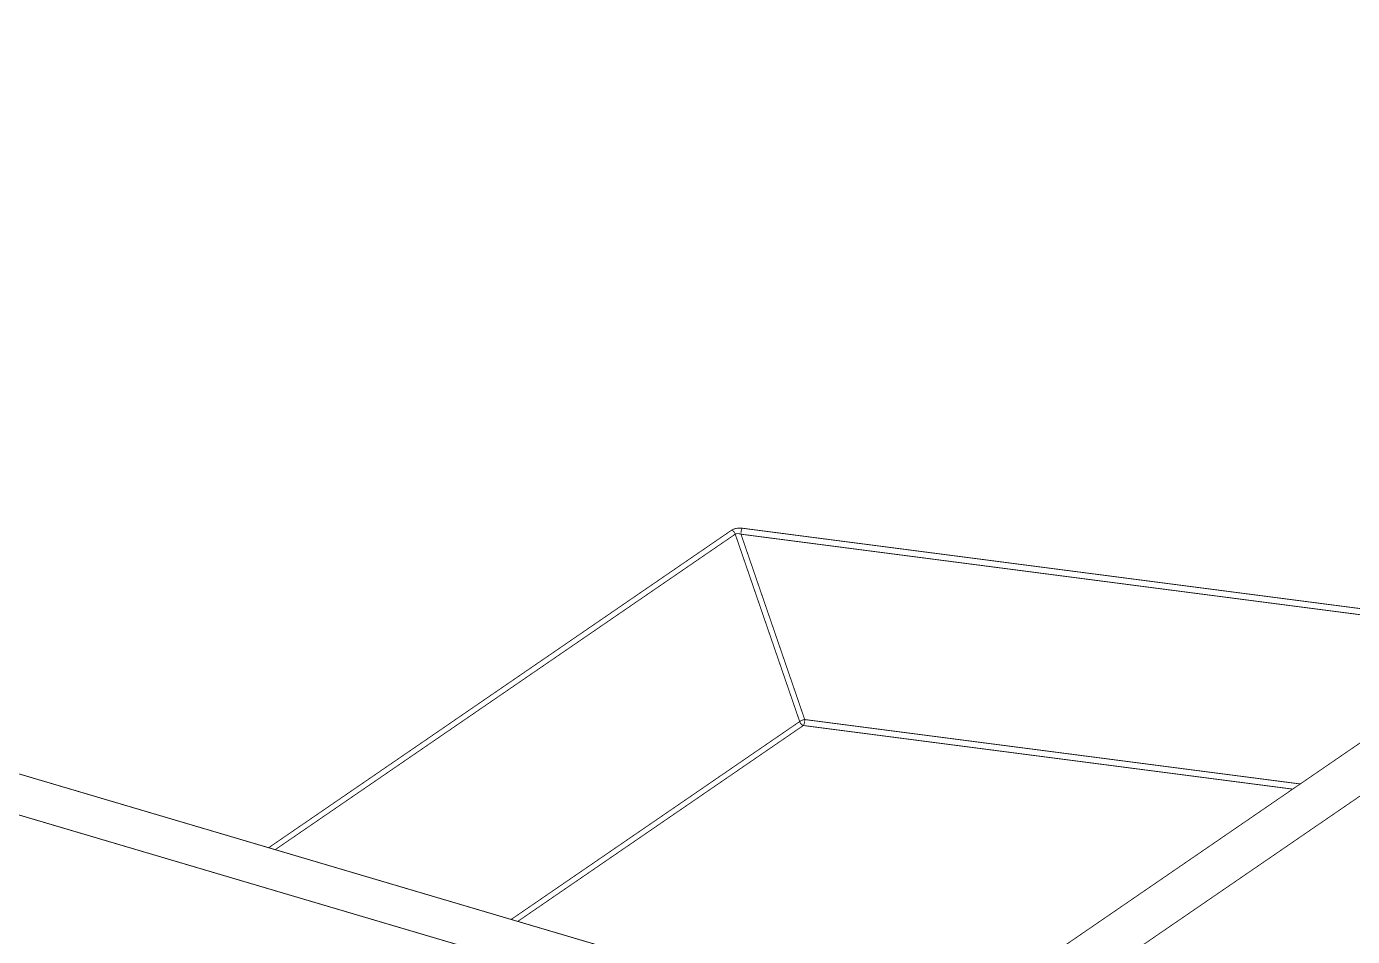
# Model space of a CAD drawing. Header units: inches. Extents: x 0 to 35.2, y -0.7 to 15.9.
# Drawn here: x 31.829 to 32.606, y 9.763 to 10.296 of the extents above; entities that cross this region are included whole.
import ezdxf

# ---------------------------------------------------------------- set-up
doc = ezdxf.new("R2010")
doc.units = ezdxf.units.IN
doc.header["$MEASUREMENT"] = 0
doc.layers.add('Dimensions', color=6, linetype='Continuous')

msp = doc.modelspace()

# ---------------------------------------------------------------- linework, layer by layer
at = {"layer": 'Dimensions'}
for points in [[(32.36635, 9.67813, 0.0005, 0.0005, 0), (33.68631, 10.583, 0.0005, 0.0005, 0)], [(32.35683, 9.70267, 0.0005, 0.0005, 0), (33.63249, 10.57718, 0.0005, 0.0005, 0)], [(30.59769, 10.2211, 0.0005, 0.0005, 0), (32.35316, 9.70222, 0.0005, 0.0005, 0)], [(30.54467, 10.21273, 0.0005, 0.0005, 0), (32.35718, 9.67699, 0.0005, 0.0005, 0)], [(31.97113, 9.81514, 0.0005, 0.0005, 0), (32.24226, 10.00101, 0.0005, 0.0005, 0)], [(31.97498, 9.814, 0.0005, 0.0005, 0), (32.24441, 9.9987, 0.0005, 0.0005, 0)], [(32.24226, 10.00101, 0.0005, 0.0005, 0), (32.2423, 10.00104, 0.0005, 0.0005, 0)], [(32.24226, 10.00101, 0.0005, 0.0005, -0.242035), (32.24441, 9.9987, 0.0005, 0.0005, 0)], [(32.2423, 10.00104, 0.0005, 0.0005, 0), (32.24235, 10.00107, 0.0005, 0.0005, 0)], [(32.24235, 10.00107, 0.0005, 0.0005, 0), (32.24239, 10.0011, 0.0005, 0.0005, 0)], [(32.24239, 10.0011, 0.0005, 0.0005, 0), (32.24243, 10.00113, 0.0005, 0.0005, 0)], [(32.24243, 10.00113, 0.0005, 0.0005, 0), (32.24248, 10.00115, 0.0005, 0.0005, 0)], [(32.24248, 10.00115, 0.0005, 0.0005, 0), (32.24252, 10.00118, 0.0005, 0.0005, 0)], [(32.24252, 10.00118, 0.0005, 0.0005, 0), (32.24257, 10.00121, 0.0005, 0.0005, 0)], [(32.24257, 10.00121, 0.0005, 0.0005, 0), (32.24262, 10.00123, 0.0005, 0.0005, 0)], [(32.24262, 10.00123, 0.0005, 0.0005, 0), (32.24266, 10.00126, 0.0005, 0.0005, 0)], [(32.24266, 10.00126, 0.0005, 0.0005, 0), (32.24271, 10.00129, 0.0005, 0.0005, 0)], [(32.24271, 10.00129, 0.0005, 0.0005, 0), (32.24276, 10.00131, 0.0005, 0.0005, 0)], [(32.24276, 10.00131, 0.0005, 0.0005, 0), (32.24281, 10.00134, 0.0005, 0.0005, 0)], [(32.24281, 10.00134, 0.0005, 0.0005, 0), (32.24286, 10.00136, 0.0005, 0.0005, 0)], [(32.24286, 10.00136, 0.0005, 0.0005, 0), (32.24291, 10.00139, 0.0005, 0.0005, 0)], [(32.24291, 10.00139, 0.0005, 0.0005, 0), (32.24296, 10.00141, 0.0005, 0.0005, 0)], [(32.24296, 10.00141, 0.0005, 0.0005, 0), (32.24302, 10.00144, 0.0005, 0.0005, 0)], [(32.24302, 10.00144, 0.0005, 0.0005, 0), (32.24307, 10.00146, 0.0005, 0.0005, 0)], [(32.24307, 10.00146, 0.0005, 0.0005, 0), (32.24312, 10.00148, 0.0005, 0.0005, 0)], [(32.24312, 10.00148, 0.0005, 0.0005, 0), (32.24318, 10.00151, 0.0005, 0.0005, 0)], [(32.24318, 10.00151, 0.0005, 0.0005, 0), (32.24323, 10.00153, 0.0005, 0.0005, 0)], [(32.24323, 10.00153, 0.0005, 0.0005, 0), (32.24328, 10.00155, 0.0005, 0.0005, 0)], [(32.24328, 10.00155, 0.0005, 0.0005, 0), (32.24334, 10.00158, 0.0005, 0.0005, 0)], [(32.24334, 10.00158, 0.0005, 0.0005, 0), (32.2434, 10.0016, 0.0005, 0.0005, 0)], [(32.2434, 10.0016, 0.0005, 0.0005, 0), (32.24345, 10.00162, 0.0005, 0.0005, 0)], [(32.24345, 10.00162, 0.0005, 0.0005, 0), (32.24351, 10.00164, 0.0005, 0.0005, 0)], [(32.24351, 10.00164, 0.0005, 0.0005, 0), (32.24357, 10.00166, 0.0005, 0.0005, 0)], [(32.24357, 10.00166, 0.0005, 0.0005, 0), (32.24363, 10.00169, 0.0005, 0.0005, 0)], [(32.24363, 10.00169, 0.0005, 0.0005, 0), (32.24369, 10.00171, 0.0005, 0.0005, 0)], [(32.24369, 10.00171, 0.0005, 0.0005, 0), (32.24375, 10.00173, 0.0005, 0.0005, 0)], [(32.24375, 10.00173, 0.0005, 0.0005, 0), (32.24381, 10.00175, 0.0005, 0.0005, 0)], [(32.24381, 10.00175, 0.0005, 0.0005, 0), (32.24387, 10.00177, 0.0005, 0.0005, 0)], [(32.24387, 10.00177, 0.0005, 0.0005, 0), (32.24393, 10.00179, 0.0005, 0.0005, 0)], [(32.24393, 10.00179, 0.0005, 0.0005, 0), (32.24399, 10.0018, 0.0005, 0.0005, 0)], [(32.24399, 10.0018, 0.0005, 0.0005, 0), (32.24405, 10.00182, 0.0005, 0.0005, 0)], [(32.24405, 10.00182, 0.0005, 0.0005, 0), (32.24411, 10.00184, 0.0005, 0.0005, 0)], [(32.24411, 10.00184, 0.0005, 0.0005, 0), (32.24418, 10.00186, 0.0005, 0.0005, 0)], [(32.24418, 10.00186, 0.0005, 0.0005, 0), (32.24424, 10.00188, 0.0005, 0.0005, 0)], [(32.24424, 10.00188, 0.0005, 0.0005, 0), (32.2443, 10.00189, 0.0005, 0.0005, 0)], [(32.2443, 10.00189, 0.0005, 0.0005, 0), (32.24437, 10.00191, 0.0005, 0.0005, 0)], [(32.24437, 10.00191, 0.0005, 0.0005, 0), (32.24443, 10.00193, 0.0005, 0.0005, 0)], [(32.24441, 9.9987, 0.0005, 0.0005, -0.107656), (32.24561, 9.99901, 0.0005, 0.0005, 0)], [(32.24441, 9.9987, 0.0005, 0.0005, 0), (32.28217, 9.889, 0.0005, 0.0005, 0)], [(32.24443, 10.00193, 0.0005, 0.0005, 0), (32.2445, 10.00194, 0.0005, 0.0005, 0)], [(32.2445, 10.00194, 0.0005, 0.0005, 0), (32.24456, 10.00196, 0.0005, 0.0005, 0)], [(32.24456, 10.00196, 0.0005, 0.0005, 0), (32.24463, 10.00197, 0.0005, 0.0005, 0)], [(32.24463, 10.00197, 0.0005, 0.0005, 0), (32.24469, 10.00199, 0.0005, 0.0005, 0)], [(32.24469, 10.00199, 0.0005, 0.0005, 0), (32.24476, 10.002, 0.0005, 0.0005, 0)], [(32.24476, 10.002, 0.0005, 0.0005, 0), (32.24483, 10.00202, 0.0005, 0.0005, 0)], [(32.24483, 10.00202, 0.0005, 0.0005, 0), (32.24489, 10.00203, 0.0005, 0.0005, 0)], [(32.24489, 10.00203, 0.0005, 0.0005, 0), (32.24496, 10.00205, 0.0005, 0.0005, 0)], [(32.24496, 10.00205, 0.0005, 0.0005, 0), (32.24503, 10.00206, 0.0005, 0.0005, 0)], [(32.24503, 10.00206, 0.0005, 0.0005, 0), (32.24509, 10.00207, 0.0005, 0.0005, 0)], [(32.24509, 10.00207, 0.0005, 0.0005, 0), (32.24516, 10.00208, 0.0005, 0.0005, 0)], [(32.24516, 10.00208, 0.0005, 0.0005, 0), (32.24523, 10.00209, 0.0005, 0.0005, 0)], [(32.24523, 10.00209, 0.0005, 0.0005, 0), (32.2453, 10.00211, 0.0005, 0.0005, 0)], [(32.2453, 10.00211, 0.0005, 0.0005, 0), (32.24537, 10.00212, 0.0005, 0.0005, 0)], [(32.24537, 10.00212, 0.0005, 0.0005, 0), (32.24544, 10.00213, 0.0005, 0.0005, 0)], [(32.24544, 10.00213, 0.0005, 0.0005, 0), (32.24551, 10.00214, 0.0005, 0.0005, 0)], [(32.24551, 10.00214, 0.0005, 0.0005, 0), (32.24558, 10.00215, 0.0005, 0.0005, 0)], [(32.24558, 10.00215, 0.0005, 0.0005, 0), (32.24565, 10.00216, 0.0005, 0.0005, 0)], [(32.24561, 9.99901, 0.0005, 0.0005, -0.071529), (32.24706, 9.99887, 0.0005, 0.0005, 0)], [(32.24565, 10.00216, 0.0005, 0.0005, 0), (32.24572, 10.00217, 0.0005, 0.0005, 0)], [(32.24572, 10.00217, 0.0005, 0.0005, 0), (32.24578, 10.00217, 0.0005, 0.0005, 0)], [(32.24578, 10.00217, 0.0005, 0.0005, 0), (32.24586, 10.00218, 0.0005, 0.0005, 0)], [(32.24586, 10.00218, 0.0005, 0.0005, 0), (32.24593, 10.00219, 0.0005, 0.0005, 0)], [(32.24593, 10.00219, 0.0005, 0.0005, 0), (32.246, 10.0022, 0.0005, 0.0005, 0)], [(32.246, 10.0022, 0.0005, 0.0005, 0), (32.24607, 10.0022, 0.0005, 0.0005, 0)], [(32.24607, 10.0022, 0.0005, 0.0005, 0), (32.24614, 10.00221, 0.0005, 0.0005, 0)], [(32.24614, 10.00221, 0.0005, 0.0005, 0), (32.24621, 10.00222, 0.0005, 0.0005, 0)], [(32.24621, 10.00222, 0.0005, 0.0005, 0), (32.24628, 10.00222, 0.0005, 0.0005, 0)], [(32.24628, 10.00222, 0.0005, 0.0005, 0), (32.24635, 10.00223, 0.0005, 0.0005, 0)], [(32.24635, 10.00223, 0.0005, 0.0005, 0), (32.24642, 10.00223, 0.0005, 0.0005, 0)], [(32.24642, 10.00223, 0.0005, 0.0005, 0), (32.24649, 10.00224, 0.0005, 0.0005, 0)], [(32.24649, 10.00224, 0.0005, 0.0005, 0), (32.24656, 10.00224, 0.0005, 0.0005, 0)], [(32.24656, 10.00224, 0.0005, 0.0005, 0), (32.24663, 10.00224, 0.0005, 0.0005, 0)], [(32.24663, 10.00224, 0.0005, 0.0005, 0), (32.2467, 10.00225, 0.0005, 0.0005, 0)], [(32.2467, 10.00225, 0.0005, 0.0005, 0), (32.24677, 10.00225, 0.0005, 0.0005, 0)], [(32.24677, 10.00225, 0.0005, 0.0005, 0), (32.24685, 10.00225, 0.0005, 0.0005, 0)], [(32.24685, 10.00225, 0.0005, 0.0005, 0), (32.24692, 10.00225, 0.0005, 0.0005, 0)], [(32.24692, 10.00225, 0.0005, 0.0005, 0), (32.24699, 10.00226, 0.0005, 0.0005, 0)], [(32.24699, 10.00226, 0.0005, 0.0005, 0), (32.24706, 10.00226, 0.0005, 0.0005, 0)], [(32.24706, 10.00226, 0.0005, 0.0005, 0), (32.24713, 10.00226, 0.0005, 0.0005, 0)], [(32.24706, 9.99887, 0.0005, 0.0005, -0.012858), (32.24778, 9.99868, 0.0005, 0.0005, 0)], [(32.24713, 10.00226, 0.0005, 0.0005, 0), (32.2472, 10.00226, 0.0005, 0.0005, 0)], [(32.2472, 10.00226, 0.0005, 0.0005, 0), (32.24727, 10.00226, 0.0005, 0.0005, 0)], [(32.24727, 10.00226, 0.0005, 0.0005, 0), (32.24734, 10.00226, 0.0005, 0.0005, 0)], [(32.24734, 10.00226, 0.0005, 0.0005, 0), (32.24741, 10.00225, 0.0005, 0.0005, 0)], [(32.24741, 10.00225, 0.0005, 0.0005, 0), (32.24748, 10.00225, 0.0005, 0.0005, 0)], [(32.24748, 10.00225, 0.0005, 0.0005, 0), (32.24755, 10.00225, 0.0005, 0.0005, 0)], [(32.24755, 10.00225, 0.0005, 0.0005, 0), (32.24762, 10.00225, 0.0005, 0.0005, 0)], [(32.24762, 10.00225, 0.0005, 0.0005, 0), (32.24769, 10.00225, 0.0005, 0.0005, 0)], [(32.24769, 10.00225, 0.0005, 0.0005, 0), (32.24776, 10.00224, 0.0005, 0.0005, 0)], [(32.24776, 10.00224, 0.0005, 0.0005, 0), (32.24783, 10.00224, 0.0005, 0.0005, 0)], [(32.24778, 9.99868, 0.0005, 0.0005, -0.116681), (32.24829, 10.00168, 0.0005, 0.0005, 0)], [(32.24778, 9.99868, 0.0005, 0.0005, 0), (32.64998, 9.94641, 0.0005, 0.0005, 0)], [(32.24778, 9.99868, 0.0005, 0.0005, 0), (32.28512, 9.89018, 0.0005, 0.0005, 0)], [(32.24783, 10.00224, 0.0005, 0.0005, 0), (32.2479, 10.00223, 0.0005, 0.0005, 0)], [(32.2479, 10.00223, 0.0005, 0.0005, 0), (32.24797, 10.00223, 0.0005, 0.0005, 0)], [(32.24797, 10.00223, 0.0005, 0.0005, 0), (32.24804, 10.00222, 0.0005, 0.0005, 0)], [(32.24804, 10.00222, 0.0005, 0.0005, 0), (32.2481, 10.00222, 0.0005, 0.0005, 0)], [(32.2481, 10.00222, 0.0005, 0.0005, 0), (32.24817, 10.00221, 0.0005, 0.0005, 0)], [(32.24817, 10.00221, 0.0005, 0.0005, 0), (32.24824, 10.00221, 0.0005, 0.0005, 0)], [(32.24824, 10.00221, 0.0005, 0.0005, 0), (32.24831, 10.0022, 0.0005, 0.0005, 0)], [(32.24829, 10.00168, 0.0005, 0.0005, -0.029019), (32.24858, 10.00217, 0.0005, 0.0005, 0)], [(32.24831, 10.0022, 0.0005, 0.0005, 0), (32.24838, 10.00219, 0.0005, 0.0005, 0)], [(32.24838, 10.00219, 0.0005, 0.0005, 0), (32.24844, 10.00219, 0.0005, 0.0005, 0)], [(32.24844, 10.00219, 0.0005, 0.0005, 0), (32.24851, 10.00218, 0.0005, 0.0005, 0)], [(32.24851, 10.00218, 0.0005, 0.0005, 0), (32.24858, 10.00217, 0.0005, 0.0005, 0)], [(32.24858, 10.00217, 0.0005, 0.0005, 0), (32.65078, 9.9499, 0.0005, 0.0005, 0)], [(32.11318, 9.77315, 0.0005, 0.0005, 0), (32.28217, 9.889, 0.0005, 0.0005, 0)], [(32.11704, 9.77201, 0.0005, 0.0005, 0), (32.28432, 9.88669, 0.0005, 0.0005, 0)], [(32.28217, 9.889, 0.0005, 0.0005, -0.123961), (32.28512, 9.89018, 0.0005, 0.0005, 0)], [(32.28432, 9.88669, 0.0005, 0.0005, -0.242035), (32.28217, 9.889, 0.0005, 0.0005, 0)], [(32.28512, 9.89018, 0.0005, 0.0005, -0.15977), (32.28432, 9.88669, 0.0005, 0.0005, 0)], [(32.28432, 9.88669, 0.0005, 0.0005, 0), (32.57093, 9.84945, 0.0005, 0.0005, 0)], [(32.28512, 9.89018, 0.0005, 0.0005, 0), (32.57534, 9.85247, 0.0005, 0.0005, 0)]]:
    msp.add_lwpolyline(points, format="xyseb", dxfattribs=at)
for points in [[(32.24214, 10.00101, 0.00025, 0.00025, 1), (32.24239, 10.00101, 0.00025, 0.00025, 1)], [(32.24214, 10.00101, 0.00025, 0.00025, 1), (32.24239, 10.00101, 0.00025, 0.00025, 1)], [(32.24214, 10.00101, 0.00025, 0.00025, 1), (32.24239, 10.00101, 0.00025, 0.00025, 1)], [(32.24218, 10.00104, 0.00025, 0.00025, 1), (32.24243, 10.00104, 0.00025, 0.00025, 1)], [(32.24218, 10.00104, 0.00025, 0.00025, 1), (32.24243, 10.00104, 0.00025, 0.00025, 1)], [(32.24222, 10.00107, 0.00025, 0.00025, 1), (32.24247, 10.00107, 0.00025, 0.00025, 1)], [(32.24222, 10.00107, 0.00025, 0.00025, 1), (32.24247, 10.00107, 0.00025, 0.00025, 1)], [(32.24227, 10.0011, 0.00025, 0.00025, 1), (32.24252, 10.0011, 0.00025, 0.00025, 1)], [(32.24227, 10.0011, 0.00025, 0.00025, 1), (32.24252, 10.0011, 0.00025, 0.00025, 1)], [(32.24231, 10.00113, 0.00025, 0.00025, 1), (32.24256, 10.00113, 0.00025, 0.00025, 1)], [(32.24231, 10.00113, 0.00025, 0.00025, 1), (32.24256, 10.00113, 0.00025, 0.00025, 1)], [(32.24235, 10.00115, 0.00025, 0.00025, 1), (32.2426, 10.00115, 0.00025, 0.00025, 1)], [(32.24235, 10.00115, 0.00025, 0.00025, 1), (32.2426, 10.00115, 0.00025, 0.00025, 1)], [(32.2424, 10.00118, 0.00025, 0.00025, 1), (32.24265, 10.00118, 0.00025, 0.00025, 1)], [(32.2424, 10.00118, 0.00025, 0.00025, 1), (32.24265, 10.00118, 0.00025, 0.00025, 1)], [(32.24245, 10.00121, 0.00025, 0.00025, 1), (32.2427, 10.00121, 0.00025, 0.00025, 1)], [(32.24245, 10.00121, 0.00025, 0.00025, 1), (32.2427, 10.00121, 0.00025, 0.00025, 1)], [(32.24249, 10.00123, 0.00025, 0.00025, 1), (32.24274, 10.00123, 0.00025, 0.00025, 1)], [(32.24249, 10.00123, 0.00025, 0.00025, 1), (32.24274, 10.00123, 0.00025, 0.00025, 1)], [(32.24254, 10.00126, 0.00025, 0.00025, 1), (32.24279, 10.00126, 0.00025, 0.00025, 1)], [(32.24254, 10.00126, 0.00025, 0.00025, 1), (32.24279, 10.00126, 0.00025, 0.00025, 1)], [(32.24259, 10.00129, 0.00025, 0.00025, 1), (32.24284, 10.00129, 0.00025, 0.00025, 1)], [(32.24259, 10.00129, 0.00025, 0.00025, 1), (32.24284, 10.00129, 0.00025, 0.00025, 1)], [(32.24264, 10.00131, 0.00025, 0.00025, 1), (32.24289, 10.00131, 0.00025, 0.00025, 1)], [(32.24264, 10.00131, 0.00025, 0.00025, 1), (32.24289, 10.00131, 0.00025, 0.00025, 1)], [(32.24269, 10.00134, 0.00025, 0.00025, 1), (32.24294, 10.00134, 0.00025, 0.00025, 1)], [(32.24269, 10.00134, 0.00025, 0.00025, 1), (32.24294, 10.00134, 0.00025, 0.00025, 1)], [(32.24274, 10.00136, 0.00025, 0.00025, 1), (32.24299, 10.00136, 0.00025, 0.00025, 1)], [(32.24274, 10.00136, 0.00025, 0.00025, 1), (32.24299, 10.00136, 0.00025, 0.00025, 1)], [(32.24279, 10.00139, 0.00025, 0.00025, 1), (32.24304, 10.00139, 0.00025, 0.00025, 1)], [(32.24279, 10.00139, 0.00025, 0.00025, 1), (32.24304, 10.00139, 0.00025, 0.00025, 1)], [(32.24284, 10.00141, 0.00025, 0.00025, 1), (32.24309, 10.00141, 0.00025, 0.00025, 1)], [(32.24284, 10.00141, 0.00025, 0.00025, 1), (32.24309, 10.00141, 0.00025, 0.00025, 1)], [(32.24289, 10.00144, 0.00025, 0.00025, 1), (32.24314, 10.00144, 0.00025, 0.00025, 1)], [(32.24289, 10.00144, 0.00025, 0.00025, 1), (32.24314, 10.00144, 0.00025, 0.00025, 1)], [(32.24294, 10.00146, 0.00025, 0.00025, 1), (32.24319, 10.00146, 0.00025, 0.00025, 1)], [(32.24294, 10.00146, 0.00025, 0.00025, 1), (32.24319, 10.00146, 0.00025, 0.00025, 1)], [(32.243, 10.00148, 0.00025, 0.00025, 1), (32.24325, 10.00148, 0.00025, 0.00025, 1)], [(32.243, 10.00148, 0.00025, 0.00025, 1), (32.24325, 10.00148, 0.00025, 0.00025, 1)], [(32.24305, 10.00151, 0.00025, 0.00025, 1), (32.2433, 10.00151, 0.00025, 0.00025, 1)], [(32.24305, 10.00151, 0.00025, 0.00025, 1), (32.2433, 10.00151, 0.00025, 0.00025, 1)], [(32.2431, 10.00153, 0.00025, 0.00025, 1), (32.24335, 10.00153, 0.00025, 0.00025, 1)], [(32.2431, 10.00153, 0.00025, 0.00025, 1), (32.24335, 10.00153, 0.00025, 0.00025, 1)], [(32.24316, 10.00155, 0.00025, 0.00025, 1), (32.24341, 10.00155, 0.00025, 0.00025, 1)], [(32.24316, 10.00155, 0.00025, 0.00025, 1), (32.24341, 10.00155, 0.00025, 0.00025, 1)], [(32.24322, 10.00158, 0.00025, 0.00025, 1), (32.24347, 10.00158, 0.00025, 0.00025, 1)], [(32.24322, 10.00158, 0.00025, 0.00025, 1), (32.24347, 10.00158, 0.00025, 0.00025, 1)], [(32.24327, 10.0016, 0.00025, 0.00025, 1), (32.24352, 10.0016, 0.00025, 0.00025, 1)], [(32.24327, 10.0016, 0.00025, 0.00025, 1), (32.24352, 10.0016, 0.00025, 0.00025, 1)], [(32.24333, 10.00162, 0.00025, 0.00025, 1), (32.24358, 10.00162, 0.00025, 0.00025, 1)], [(32.24333, 10.00162, 0.00025, 0.00025, 1), (32.24358, 10.00162, 0.00025, 0.00025, 1)], [(32.24339, 10.00164, 0.00025, 0.00025, 1), (32.24364, 10.00164, 0.00025, 0.00025, 1)], [(32.24339, 10.00164, 0.00025, 0.00025, 1), (32.24364, 10.00164, 0.00025, 0.00025, 1)], [(32.24344, 10.00166, 0.00025, 0.00025, 1), (32.24369, 10.00166, 0.00025, 0.00025, 1)], [(32.24344, 10.00166, 0.00025, 0.00025, 1), (32.24369, 10.00166, 0.00025, 0.00025, 1)], [(32.2435, 10.00169, 0.00025, 0.00025, 1), (32.24375, 10.00169, 0.00025, 0.00025, 1)], [(32.2435, 10.00169, 0.00025, 0.00025, 1), (32.24375, 10.00169, 0.00025, 0.00025, 1)], [(32.24356, 10.00171, 0.00025, 0.00025, 1), (32.24381, 10.00171, 0.00025, 0.00025, 1)], [(32.24356, 10.00171, 0.00025, 0.00025, 1), (32.24381, 10.00171, 0.00025, 0.00025, 1)], [(32.24362, 10.00173, 0.00025, 0.00025, 1), (32.24387, 10.00173, 0.00025, 0.00025, 1)], [(32.24362, 10.00173, 0.00025, 0.00025, 1), (32.24387, 10.00173, 0.00025, 0.00025, 1)], [(32.24368, 10.00175, 0.00025, 0.00025, 1), (32.24393, 10.00175, 0.00025, 0.00025, 1)], [(32.24368, 10.00175, 0.00025, 0.00025, 1), (32.24393, 10.00175, 0.00025, 0.00025, 1)], [(32.24374, 10.00177, 0.00025, 0.00025, 1), (32.24399, 10.00177, 0.00025, 0.00025, 1)], [(32.24374, 10.00177, 0.00025, 0.00025, 1), (32.24399, 10.00177, 0.00025, 0.00025, 1)], [(32.2438, 10.00179, 0.00025, 0.00025, 1), (32.24405, 10.00179, 0.00025, 0.00025, 1)], [(32.2438, 10.00179, 0.00025, 0.00025, 1), (32.24405, 10.00179, 0.00025, 0.00025, 1)], [(32.24386, 10.0018, 0.00025, 0.00025, 1), (32.24411, 10.0018, 0.00025, 0.00025, 1)], [(32.24386, 10.0018, 0.00025, 0.00025, 1), (32.24411, 10.0018, 0.00025, 0.00025, 1)], [(32.24393, 10.00182, 0.00025, 0.00025, 1), (32.24418, 10.00182, 0.00025, 0.00025, 1)], [(32.24393, 10.00182, 0.00025, 0.00025, 1), (32.24418, 10.00182, 0.00025, 0.00025, 1)], [(32.24399, 10.00184, 0.00025, 0.00025, 1), (32.24424, 10.00184, 0.00025, 0.00025, 1)], [(32.24399, 10.00184, 0.00025, 0.00025, 1), (32.24424, 10.00184, 0.00025, 0.00025, 1)], [(32.24405, 10.00186, 0.00025, 0.00025, 1), (32.2443, 10.00186, 0.00025, 0.00025, 1)], [(32.24405, 10.00186, 0.00025, 0.00025, 1), (32.2443, 10.00186, 0.00025, 0.00025, 1)], [(32.24411, 10.00188, 0.00025, 0.00025, 1), (32.24436, 10.00188, 0.00025, 0.00025, 1)], [(32.24411, 10.00188, 0.00025, 0.00025, 1), (32.24436, 10.00188, 0.00025, 0.00025, 1)], [(32.24418, 10.00189, 0.00025, 0.00025, 1), (32.24443, 10.00189, 0.00025, 0.00025, 1)], [(32.24418, 10.00189, 0.00025, 0.00025, 1), (32.24443, 10.00189, 0.00025, 0.00025, 1)], [(32.24424, 10.00191, 0.00025, 0.00025, 1), (32.24449, 10.00191, 0.00025, 0.00025, 1)], [(32.24424, 10.00191, 0.00025, 0.00025, 1), (32.24449, 10.00191, 0.00025, 0.00025, 1)], [(32.24429, 9.9987, 0.00025, 0.00025, 1), (32.24454, 9.9987, 0.00025, 0.00025, 1)], [(32.24429, 9.9987, 0.00025, 0.00025, 1), (32.24454, 9.9987, 0.00025, 0.00025, 1)], [(32.24429, 9.9987, 0.00025, 0.00025, 1), (32.24454, 9.9987, 0.00025, 0.00025, 1)], [(32.24429, 9.9987, 0.00025, 0.00025, 1), (32.24454, 9.9987, 0.00025, 0.00025, 1)], [(32.24431, 10.00193, 0.00025, 0.00025, 1), (32.24456, 10.00193, 0.00025, 0.00025, 1)], [(32.24431, 10.00193, 0.00025, 0.00025, 1), (32.24456, 10.00193, 0.00025, 0.00025, 1)], [(32.24437, 10.00194, 0.00025, 0.00025, 1), (32.24462, 10.00194, 0.00025, 0.00025, 1)], [(32.24437, 10.00194, 0.00025, 0.00025, 1), (32.24462, 10.00194, 0.00025, 0.00025, 1)], [(32.24444, 10.00196, 0.00025, 0.00025, 1), (32.24469, 10.00196, 0.00025, 0.00025, 1)], [(32.24444, 10.00196, 0.00025, 0.00025, 1), (32.24469, 10.00196, 0.00025, 0.00025, 1)], [(32.2445, 10.00197, 0.00025, 0.00025, 1), (32.24475, 10.00197, 0.00025, 0.00025, 1)], [(32.2445, 10.00197, 0.00025, 0.00025, 1), (32.24475, 10.00197, 0.00025, 0.00025, 1)], [(32.24457, 10.00199, 0.00025, 0.00025, 1), (32.24482, 10.00199, 0.00025, 0.00025, 1)], [(32.24457, 10.00199, 0.00025, 0.00025, 1), (32.24482, 10.00199, 0.00025, 0.00025, 1)], [(32.24463, 10.002, 0.00025, 0.00025, 1), (32.24488, 10.002, 0.00025, 0.00025, 1)], [(32.24463, 10.002, 0.00025, 0.00025, 1), (32.24488, 10.002, 0.00025, 0.00025, 1)], [(32.2447, 10.00202, 0.00025, 0.00025, 1), (32.24495, 10.00202, 0.00025, 0.00025, 1)], [(32.2447, 10.00202, 0.00025, 0.00025, 1), (32.24495, 10.00202, 0.00025, 0.00025, 1)], [(32.24477, 10.00203, 0.00025, 0.00025, 1), (32.24502, 10.00203, 0.00025, 0.00025, 1)], [(32.24477, 10.00203, 0.00025, 0.00025, 1), (32.24502, 10.00203, 0.00025, 0.00025, 1)], [(32.24483, 10.00205, 0.00025, 0.00025, 1), (32.24508, 10.00205, 0.00025, 0.00025, 1)], [(32.24483, 10.00205, 0.00025, 0.00025, 1), (32.24508, 10.00205, 0.00025, 0.00025, 1)], [(32.2449, 10.00206, 0.00025, 0.00025, 1), (32.24515, 10.00206, 0.00025, 0.00025, 1)], [(32.2449, 10.00206, 0.00025, 0.00025, 1), (32.24515, 10.00206, 0.00025, 0.00025, 1)], [(32.24497, 10.00207, 0.00025, 0.00025, 1), (32.24522, 10.00207, 0.00025, 0.00025, 1)], [(32.24497, 10.00207, 0.00025, 0.00025, 1), (32.24522, 10.00207, 0.00025, 0.00025, 1)], [(32.24504, 10.00208, 0.00025, 0.00025, 1), (32.24529, 10.00208, 0.00025, 0.00025, 1)], [(32.24504, 10.00208, 0.00025, 0.00025, 1), (32.24529, 10.00208, 0.00025, 0.00025, 1)], [(32.24511, 10.00209, 0.00025, 0.00025, 1), (32.24536, 10.00209, 0.00025, 0.00025, 1)], [(32.24511, 10.00209, 0.00025, 0.00025, 1), (32.24536, 10.00209, 0.00025, 0.00025, 1)], [(32.24517, 10.00211, 0.00025, 0.00025, 1), (32.24542, 10.00211, 0.00025, 0.00025, 1)], [(32.24517, 10.00211, 0.00025, 0.00025, 1), (32.24542, 10.00211, 0.00025, 0.00025, 1)], [(32.24524, 10.00212, 0.00025, 0.00025, 1), (32.24549, 10.00212, 0.00025, 0.00025, 1)], [(32.24524, 10.00212, 0.00025, 0.00025, 1), (32.24549, 10.00212, 0.00025, 0.00025, 1)], [(32.24531, 10.00213, 0.00025, 0.00025, 1), (32.24556, 10.00213, 0.00025, 0.00025, 1)], [(32.24531, 10.00213, 0.00025, 0.00025, 1), (32.24556, 10.00213, 0.00025, 0.00025, 1)], [(32.24538, 10.00214, 0.00025, 0.00025, 1), (32.24563, 10.00214, 0.00025, 0.00025, 1)], [(32.24538, 10.00214, 0.00025, 0.00025, 1), (32.24563, 10.00214, 0.00025, 0.00025, 1)], [(32.24545, 10.00215, 0.00025, 0.00025, 1), (32.2457, 10.00215, 0.00025, 0.00025, 1)], [(32.24545, 10.00215, 0.00025, 0.00025, 1), (32.2457, 10.00215, 0.00025, 0.00025, 1)], [(32.24549, 9.99901, 0.00025, 0.00025, 1), (32.24574, 9.99901, 0.00025, 0.00025, 1)], [(32.24549, 9.99901, 0.00025, 0.00025, 1), (32.24574, 9.99901, 0.00025, 0.00025, 1)], [(32.24552, 10.00216, 0.00025, 0.00025, 1), (32.24577, 10.00216, 0.00025, 0.00025, 1)], [(32.24552, 10.00216, 0.00025, 0.00025, 1), (32.24577, 10.00216, 0.00025, 0.00025, 1)], [(32.24559, 10.00217, 0.00025, 0.00025, 1), (32.24584, 10.00217, 0.00025, 0.00025, 1)], [(32.24559, 10.00217, 0.00025, 0.00025, 1), (32.24584, 10.00217, 0.00025, 0.00025, 1)], [(32.24566, 10.00217, 0.00025, 0.00025, 1), (32.24591, 10.00217, 0.00025, 0.00025, 1)], [(32.24566, 10.00217, 0.00025, 0.00025, 1), (32.24591, 10.00217, 0.00025, 0.00025, 1)], [(32.24573, 10.00218, 0.00025, 0.00025, 1), (32.24598, 10.00218, 0.00025, 0.00025, 1)], [(32.24573, 10.00218, 0.00025, 0.00025, 1), (32.24598, 10.00218, 0.00025, 0.00025, 1)], [(32.2458, 10.00219, 0.00025, 0.00025, 1), (32.24605, 10.00219, 0.00025, 0.00025, 1)], [(32.2458, 10.00219, 0.00025, 0.00025, 1), (32.24605, 10.00219, 0.00025, 0.00025, 1)], [(32.24587, 10.0022, 0.00025, 0.00025, 1), (32.24612, 10.0022, 0.00025, 0.00025, 1)], [(32.24587, 10.0022, 0.00025, 0.00025, 1), (32.24612, 10.0022, 0.00025, 0.00025, 1)], [(32.24594, 10.0022, 0.00025, 0.00025, 1), (32.24619, 10.0022, 0.00025, 0.00025, 1)], [(32.24594, 10.0022, 0.00025, 0.00025, 1), (32.24619, 10.0022, 0.00025, 0.00025, 1)], [(32.24601, 10.00221, 0.00025, 0.00025, 1), (32.24626, 10.00221, 0.00025, 0.00025, 1)], [(32.24601, 10.00221, 0.00025, 0.00025, 1), (32.24626, 10.00221, 0.00025, 0.00025, 1)], [(32.24608, 10.00222, 0.00025, 0.00025, 1), (32.24633, 10.00222, 0.00025, 0.00025, 1)], [(32.24608, 10.00222, 0.00025, 0.00025, 1), (32.24633, 10.00222, 0.00025, 0.00025, 1)], [(32.24615, 10.00222, 0.00025, 0.00025, 1), (32.2464, 10.00222, 0.00025, 0.00025, 1)], [(32.24615, 10.00222, 0.00025, 0.00025, 1), (32.2464, 10.00222, 0.00025, 0.00025, 1)], [(32.24622, 10.00223, 0.00025, 0.00025, 1), (32.24647, 10.00223, 0.00025, 0.00025, 1)], [(32.24622, 10.00223, 0.00025, 0.00025, 1), (32.24647, 10.00223, 0.00025, 0.00025, 1)], [(32.24629, 10.00223, 0.00025, 0.00025, 1), (32.24654, 10.00223, 0.00025, 0.00025, 1)], [(32.24629, 10.00223, 0.00025, 0.00025, 1), (32.24654, 10.00223, 0.00025, 0.00025, 1)], [(32.24637, 10.00224, 0.00025, 0.00025, 1), (32.24662, 10.00224, 0.00025, 0.00025, 1)], [(32.24637, 10.00224, 0.00025, 0.00025, 1), (32.24662, 10.00224, 0.00025, 0.00025, 1)], [(32.24644, 10.00224, 0.00025, 0.00025, 1), (32.24669, 10.00224, 0.00025, 0.00025, 1)], [(32.24644, 10.00224, 0.00025, 0.00025, 1), (32.24669, 10.00224, 0.00025, 0.00025, 1)], [(32.24651, 10.00224, 0.00025, 0.00025, 1), (32.24676, 10.00224, 0.00025, 0.00025, 1)], [(32.24651, 10.00224, 0.00025, 0.00025, 1), (32.24676, 10.00224, 0.00025, 0.00025, 1)], [(32.24658, 10.00225, 0.00025, 0.00025, 1), (32.24683, 10.00225, 0.00025, 0.00025, 1)], [(32.24658, 10.00225, 0.00025, 0.00025, 1), (32.24683, 10.00225, 0.00025, 0.00025, 1)], [(32.24665, 10.00225, 0.00025, 0.00025, 1), (32.2469, 10.00225, 0.00025, 0.00025, 1)], [(32.24665, 10.00225, 0.00025, 0.00025, 1), (32.2469, 10.00225, 0.00025, 0.00025, 1)], [(32.24672, 10.00225, 0.00025, 0.00025, 1), (32.24697, 10.00225, 0.00025, 0.00025, 1)], [(32.24672, 10.00225, 0.00025, 0.00025, 1), (32.24697, 10.00225, 0.00025, 0.00025, 1)], [(32.24679, 10.00225, 0.00025, 0.00025, 1), (32.24704, 10.00225, 0.00025, 0.00025, 1)], [(32.24679, 10.00225, 0.00025, 0.00025, 1), (32.24704, 10.00225, 0.00025, 0.00025, 1)], [(32.24686, 10.00226, 0.00025, 0.00025, 1), (32.24711, 10.00226, 0.00025, 0.00025, 1)], [(32.24686, 10.00226, 0.00025, 0.00025, 1), (32.24711, 10.00226, 0.00025, 0.00025, 1)], [(32.24693, 10.00226, 0.00025, 0.00025, 1), (32.24718, 10.00226, 0.00025, 0.00025, 1)], [(32.24693, 10.00226, 0.00025, 0.00025, 1), (32.24718, 10.00226, 0.00025, 0.00025, 1)], [(32.24694, 9.99887, 0.00025, 0.00025, 1), (32.24719, 9.99887, 0.00025, 0.00025, 1)], [(32.24694, 9.99887, 0.00025, 0.00025, 1), (32.24719, 9.99887, 0.00025, 0.00025, 1)], [(32.247, 10.00226, 0.00025, 0.00025, 1), (32.24725, 10.00226, 0.00025, 0.00025, 1)], [(32.247, 10.00226, 0.00025, 0.00025, 1), (32.24725, 10.00226, 0.00025, 0.00025, 1)], [(32.24707, 10.00226, 0.00025, 0.00025, 1), (32.24732, 10.00226, 0.00025, 0.00025, 1)], [(32.24707, 10.00226, 0.00025, 0.00025, 1), (32.24732, 10.00226, 0.00025, 0.00025, 1)], [(32.24714, 10.00226, 0.00025, 0.00025, 1), (32.24739, 10.00226, 0.00025, 0.00025, 1)], [(32.24714, 10.00226, 0.00025, 0.00025, 1), (32.24739, 10.00226, 0.00025, 0.00025, 1)], [(32.24721, 10.00226, 0.00025, 0.00025, 1), (32.24746, 10.00226, 0.00025, 0.00025, 1)], [(32.24721, 10.00226, 0.00025, 0.00025, 1), (32.24746, 10.00226, 0.00025, 0.00025, 1)], [(32.24728, 10.00225, 0.00025, 0.00025, 1), (32.24753, 10.00225, 0.00025, 0.00025, 1)], [(32.24728, 10.00225, 0.00025, 0.00025, 1), (32.24753, 10.00225, 0.00025, 0.00025, 1)], [(32.24736, 10.00225, 0.00025, 0.00025, 1), (32.24761, 10.00225, 0.00025, 0.00025, 1)], [(32.24736, 10.00225, 0.00025, 0.00025, 1), (32.24761, 10.00225, 0.00025, 0.00025, 1)], [(32.24743, 10.00225, 0.00025, 0.00025, 1), (32.24768, 10.00225, 0.00025, 0.00025, 1)], [(32.24743, 10.00225, 0.00025, 0.00025, 1), (32.24768, 10.00225, 0.00025, 0.00025, 1)], [(32.2475, 10.00225, 0.00025, 0.00025, 1), (32.24775, 10.00225, 0.00025, 0.00025, 1)], [(32.2475, 10.00225, 0.00025, 0.00025, 1), (32.24775, 10.00225, 0.00025, 0.00025, 1)], [(32.24756, 10.00225, 0.00025, 0.00025, 1), (32.24781, 10.00225, 0.00025, 0.00025, 1)], [(32.24756, 10.00225, 0.00025, 0.00025, 1), (32.24781, 10.00225, 0.00025, 0.00025, 1)], [(32.24763, 10.00224, 0.00025, 0.00025, 1), (32.24788, 10.00224, 0.00025, 0.00025, 1)], [(32.24763, 10.00224, 0.00025, 0.00025, 1), (32.24788, 10.00224, 0.00025, 0.00025, 1)], [(32.24765, 9.99868, 0.00025, 0.00025, 1), (32.2479, 9.99868, 0.00025, 0.00025, 1)], [(32.24765, 9.99868, 0.00025, 0.00025, 1), (32.2479, 9.99868, 0.00025, 0.00025, 1)], [(32.24765, 9.99868, 0.00025, 0.00025, 1), (32.2479, 9.99868, 0.00025, 0.00025, 1)], [(32.24765, 9.99868, 0.00025, 0.00025, 1), (32.2479, 9.99868, 0.00025, 0.00025, 1)], [(32.2477, 10.00224, 0.00025, 0.00025, 1), (32.24795, 10.00224, 0.00025, 0.00025, 1)], [(32.2477, 10.00224, 0.00025, 0.00025, 1), (32.24795, 10.00224, 0.00025, 0.00025, 1)], [(32.24777, 10.00223, 0.00025, 0.00025, 1), (32.24802, 10.00223, 0.00025, 0.00025, 1)], [(32.24777, 10.00223, 0.00025, 0.00025, 1), (32.24802, 10.00223, 0.00025, 0.00025, 1)], [(32.24784, 10.00223, 0.00025, 0.00025, 1), (32.24809, 10.00223, 0.00025, 0.00025, 1)], [(32.24784, 10.00223, 0.00025, 0.00025, 1), (32.24809, 10.00223, 0.00025, 0.00025, 1)], [(32.24791, 10.00222, 0.00025, 0.00025, 1), (32.24816, 10.00222, 0.00025, 0.00025, 1)], [(32.24791, 10.00222, 0.00025, 0.00025, 1), (32.24816, 10.00222, 0.00025, 0.00025, 1)], [(32.24798, 10.00222, 0.00025, 0.00025, 1), (32.24823, 10.00222, 0.00025, 0.00025, 1)], [(32.24798, 10.00222, 0.00025, 0.00025, 1), (32.24823, 10.00222, 0.00025, 0.00025, 1)], [(32.24805, 10.00221, 0.00025, 0.00025, 1), (32.2483, 10.00221, 0.00025, 0.00025, 1)], [(32.24805, 10.00221, 0.00025, 0.00025, 1), (32.2483, 10.00221, 0.00025, 0.00025, 1)], [(32.24811, 10.00221, 0.00025, 0.00025, 1), (32.24836, 10.00221, 0.00025, 0.00025, 1)], [(32.24811, 10.00221, 0.00025, 0.00025, 1), (32.24836, 10.00221, 0.00025, 0.00025, 1)], [(32.24816, 10.00168, 0.00025, 0.00025, 1), (32.24841, 10.00168, 0.00025, 0.00025, 1)], [(32.24816, 10.00168, 0.00025, 0.00025, 1), (32.24841, 10.00168, 0.00025, 0.00025, 1)], [(32.24818, 10.0022, 0.00025, 0.00025, 1), (32.24843, 10.0022, 0.00025, 0.00025, 1)], [(32.24818, 10.0022, 0.00025, 0.00025, 1), (32.24843, 10.0022, 0.00025, 0.00025, 1)], [(32.24825, 10.00219, 0.00025, 0.00025, 1), (32.2485, 10.00219, 0.00025, 0.00025, 1)], [(32.24825, 10.00219, 0.00025, 0.00025, 1), (32.2485, 10.00219, 0.00025, 0.00025, 1)], [(32.24832, 10.00219, 0.00025, 0.00025, 1), (32.24857, 10.00219, 0.00025, 0.00025, 1)], [(32.24832, 10.00219, 0.00025, 0.00025, 1), (32.24857, 10.00219, 0.00025, 0.00025, 1)], [(32.24838, 10.00218, 0.00025, 0.00025, 1), (32.24863, 10.00218, 0.00025, 0.00025, 1)], [(32.24838, 10.00218, 0.00025, 0.00025, 1), (32.24863, 10.00218, 0.00025, 0.00025, 1)], [(32.24845, 10.00217, 0.00025, 0.00025, 1), (32.2487, 10.00217, 0.00025, 0.00025, 1)], [(32.24845, 10.00217, 0.00025, 0.00025, 1), (32.2487, 10.00217, 0.00025, 0.00025, 1)], [(32.24845, 10.00217, 0.00025, 0.00025, 1), (32.2487, 10.00217, 0.00025, 0.00025, 1)], [(32.28205, 9.889, 0.00025, 0.00025, 1), (32.2823, 9.889, 0.00025, 0.00025, 1)], [(32.28205, 9.889, 0.00025, 0.00025, 1), (32.2823, 9.889, 0.00025, 0.00025, 1)], [(32.28205, 9.889, 0.00025, 0.00025, 1), (32.2823, 9.889, 0.00025, 0.00025, 1)], [(32.28205, 9.889, 0.00025, 0.00025, 1), (32.2823, 9.889, 0.00025, 0.00025, 1)], [(32.2842, 9.88669, 0.00025, 0.00025, 1), (32.28445, 9.88669, 0.00025, 0.00025, 1)], [(32.2842, 9.88669, 0.00025, 0.00025, 1), (32.28445, 9.88669, 0.00025, 0.00025, 1)], [(32.2842, 9.88669, 0.00025, 0.00025, 1), (32.28445, 9.88669, 0.00025, 0.00025, 1)], [(32.2842, 9.88669, 0.00025, 0.00025, 1), (32.28445, 9.88669, 0.00025, 0.00025, 1)], [(32.285, 9.89018, 0.00025, 0.00025, 1), (32.28525, 9.89018, 0.00025, 0.00025, 1)], [(32.285, 9.89018, 0.00025, 0.00025, 1), (32.28525, 9.89018, 0.00025, 0.00025, 1)], [(32.285, 9.89018, 0.00025, 0.00025, 1), (32.28525, 9.89018, 0.00025, 0.00025, 1)], [(32.285, 9.89018, 0.00025, 0.00025, 1), (32.28525, 9.89018, 0.00025, 0.00025, 1)], [(32.5708, 9.84945, 0.00025, 0.00025, 1), (32.57105, 9.84945, 0.00025, 0.00025, 1)], [(32.57521, 9.85247, 0.00025, 0.00025, 1), (32.57546, 9.85247, 0.00025, 0.00025, 1)], [(31.971, 9.81514, 0.00025, 0.00025, 1), (31.97125, 9.81514, 0.00025, 0.00025, 1)], [(31.97486, 9.814, 0.00025, 0.00025, 1), (31.97511, 9.814, 0.00025, 0.00025, 1)], [(32.11306, 9.77315, 0.00025, 0.00025, 1), (32.11331, 9.77315, 0.00025, 0.00025, 1)], [(32.11692, 9.77201, 0.00025, 0.00025, 1), (32.11717, 9.77201, 0.00025, 0.00025, 1)]]:
    msp.add_lwpolyline(points, format="xyseb", close=True, dxfattribs=at)

doc.saveas('drawing.dxf')
